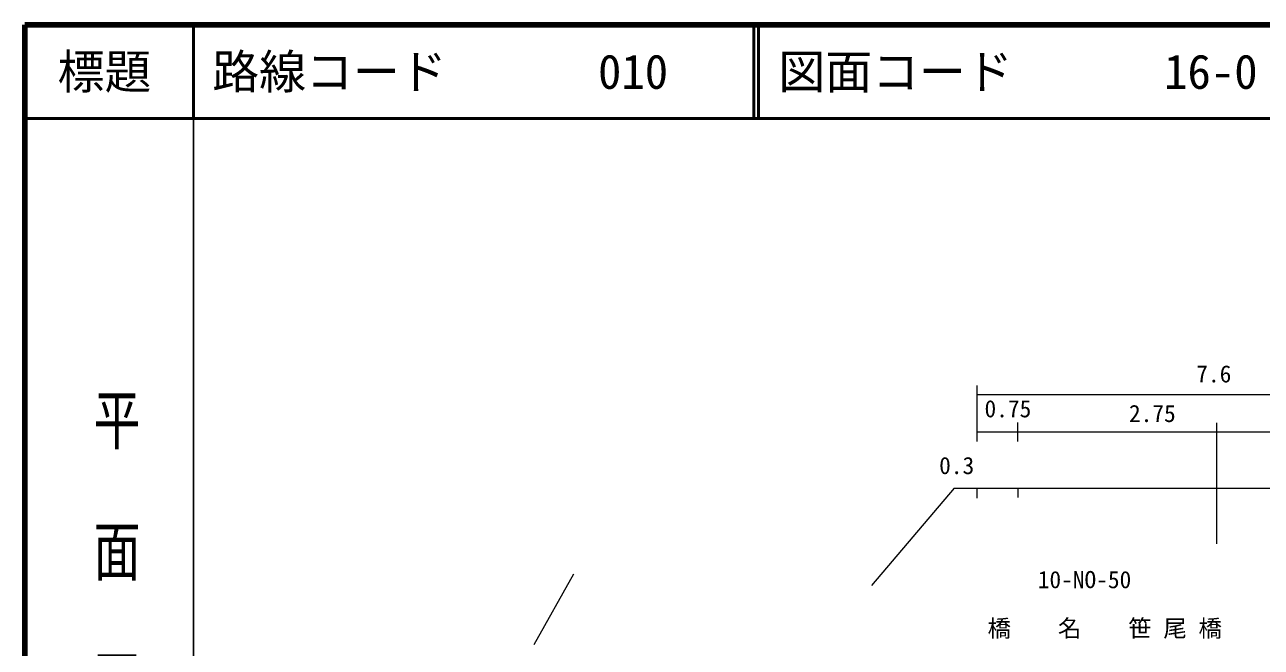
# Model space of a CAD drawing. Units: millimetres, scale not verified. Extents: x 40000 to 680000, y 20000 to 380000.
# Drawn here: x 40000 to 171886, y 313632 to 380000 of the extents above; entities that cross this region are included whole.
import ezdxf
from ezdxf.enums import TextEntityAlignment as Align

# ---------------------------------------------------------------- set-up
doc = ezdxf.new("R2010")
doc.units = ezdxf.units.MM
doc.header["$LTSCALE"] = 1000
for name, color, linetype, lineweight in [('M-BMK-SRVR', 3, 'Continuous', 13), ('M-STR-HTXT', 7, 'Continuous', 13), ('M-STR-STR1', 1, 'Continuous', 13), ('M-TTL', 2, 'Continuous', 140), ('M-TTL-BAND', 7, 'Continuous', 25), ('M-TTL-LINE', 7, 'Continuous', 50)]:
    doc.layers.add(name, color=color, linetype=linetype, lineweight=lineweight)
doc.layers.add('M-TTL-TXT', color=7, linetype='Continuous')
doc.styles.add('@ＭＳ ゴシック', font='')
doc.styles.add('ＭＳ ゴシック', font='')
doc.styles.get('@ＭＳ ゴシック').set_extended_font_data('@MS Gothic')
doc.styles.get('ＭＳ ゴシック').set_extended_font_data('MS Gothic')

msp = doc.modelspace()

# ---------------------------------------------------------------- linework, layer by layer
at = {"layer": 'M-BMK-SRVR'}
msp.add_line((98516, 321435), (94317, 313878), dxfattribs=at)
at = {"layer": 'M-STR-HTXT'}
for p, q in [((141575, 335556), (141575, 341556)), ((195671, 340556), (141575, 340556)), ((195651, 336556), (141575, 336556)), ((145879, 337580), (145879, 335580)), ((167151, 324644), (167151, 337570)), ((130345, 320216), (139150, 330599)), ((149151, 330570), (139147, 330570)), ((141598, 329534), (141598, 330534)), ((145956, 329593), (145956, 330593)), ((195151, 330570), (149151, 330570))]:
    msp.add_line(p, q, dxfattribs=at)
at = {"layer": 'M-TTL'}
for p, q in [((40000, 380000), (40000, 20000)), ((680000, 380000), (40000, 380000))]:
    msp.add_line(p, q, dxfattribs=at)
at = {"layer": 'M-TTL-BAND'}
msp.add_line((58000, 370000), (58000, 20000), dxfattribs=at)
at = {"layer": 'M-TTL-LINE'}
for p, q in [((58000, 380000), (58000, 370000)), ((117750, 380000), (117750, 370000)), ((118250, 380000), (118250, 370000)), ((40000, 370000), (680000, 370000))]:
    msp.add_line(p, q, dxfattribs=at)

# ---------------------------------------------------------------- texts
at = {"layer": 'M-STR-HTXT', "style": 'ＭＳ ゴシック'}
for s, p in [('7.6', (164953, 341313)), ('0.75', (142368, 337596)), ('2.75', (157774, 337093)), ('0.3', (137528, 331543))]:
    msp.add_text(s, height=1833, dxfattribs=at).set_placement(p, align=Align.BOTTOM_LEFT)
at = {"layer": 'M-STR-STR1', "style": 'ＭＳ ゴシック'}
for s, p in [('10-NO-50', (148045, 319379)), ('橋\u3000\u3000名', (142696, 314187)), ('笹 尾 橋', (157696, 314187))]:
    msp.add_text(s, height=1833, dxfattribs=at).set_placement(p, align=Align.BOTTOM_LEFT)
at = {"layer": 'M-TTL-BAND', "style": '@ＭＳ ゴシック', "width": 1.4}
msp.add_text('平  面  図', height=3666, rotation=270, dxfattribs=at).set_placement((49777, 306475), align=Align.MIDDLE_RIGHT)
at = {"layer": 'M-TTL-TXT', "style": 'ＭＳ ゴシック'}
msp.add_text('標題', height=3666, dxfattribs=at).set_placement((48500, 375000), align=Align.MIDDLE_CENTER)
for s, p in [('路線コード', (60000, 375000)), ('010', (101142, 375000)), ('図面コード', (120380, 375000)), ('16-0', (161521, 375000))]:
    msp.add_text(s, height=3666, dxfattribs=at).set_placement(p, align=Align.MIDDLE_LEFT)

doc.saveas('drawing.dxf')
